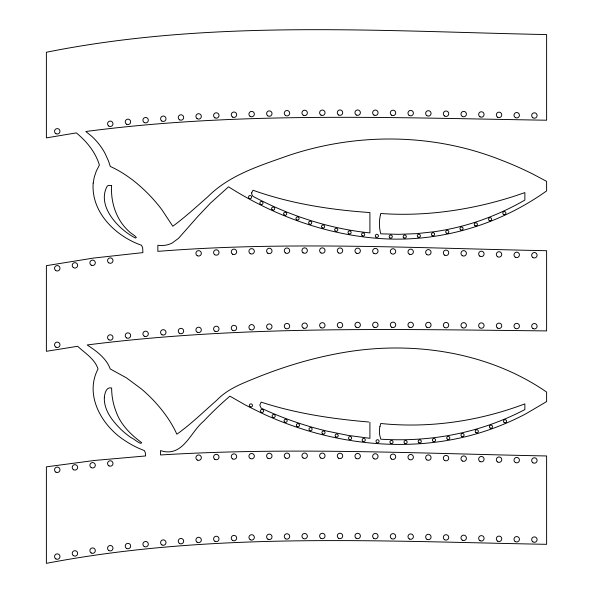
<?xml version="1.0" encoding="UTF-8"?>
<svg xmlns="http://www.w3.org/2000/svg" width="593" height="593" viewBox="0 0 593 593"><rect width="100%" height="100%" fill="white"/><g stroke="black" fill="none" stroke-linecap="round" stroke-linejoin="round"><path stroke-width="0.89" d="M368.631 421.994L368.631 421.994C332.302 418.866 295.892 413.529 261.157 402.121L259.801 405.138L261.157 408.154A341.027 341.027 0 0 0 326.758 431.059L348.061 435.395L369.906 438.316L369.906 422.179M104.324 397.673C103.857 410.349 112.544 421.097 121.083 429.532A84.399 84.399 0 0 0 131.342 437.819C132.528 437.686 141.519 445.714 141.623 442.623C130.749 434.595 120.579 424.625 116.006 411.46A65.015 65.015 0 0 1 111.64 388C106.11 386.503 104.672 393.752 104.324 397.673M111.632 185.461C110.498 202.443 116.406 220.366 129.4 231.752C129.126 232.256 139.236 237.941 135.508 238.052C118.674 229.654 96.281 206.053 107.214 186.143A4.018 4.018 0 0 1 108.63 185.409L111.632 185.461M93.19 183.037C90.892 212.25 115.665 236.318 141.542 245.272L142.654 247.77L142.898 252.618L93.405 258.081L46.387 265.664L46.387 351.301L77.653 346.282C85.007 353.206 94.761 358.839 98.038 368.972C84.058 395.361 102.092 426.137 124.967 440.629A91.322 91.322 0 0 0 144.255 450.524L145.285 452.489L145.619 455.95L94.598 460.45L46.387 466.839L46.387 563.35C211.19 531.795 379.883 541.276 546.613 544.322L546.613 455.965C417.969 453.46 289.162 447.003 160.57 454.972L160.57 450.524A18.909 18.909 0 0 0 164.52 451.629C184.067 454.609 191.035 431.489 203.555 421.304A338.877 338.877 0 0 1 229.899 396.161L245.472 405.056L262.069 413.336A342.243 342.243 0 0 0 316.988 433.335C364.295 446.01 414.633 448.397 462.525 437.441A261.758 261.758 0 0 0 526.021 413.721L546.613 401.594L546.613 392.077C489.507 352.62 415.597 341.042 347.817 351.805C317.685 356.586 288.242 365.125 259.882 376.296C244.62 382.581 228.498 387.985 216.83 400.193C203.688 411.727 191.131 424.01 176.877 434.217C171.488 422.283 163.742 411.542 154.936 401.906A151.63 151.63 0 0 0 141.623 389.134L126.591 377.941L110.276 368.972C106.273 358.179 96.451 351.019 87.164 344.963C239.505 325.587 393.411 329.308 546.613 330.909L546.613 250.706C417.064 248.2 287.264 241.069 157.849 251.365L157.849 245.272L161.919 245.606L166.285 245.079A25.076 25.076 0 0 0 172.118 243.041L178.53 238.342L197.995 216.282L210.611 202.976L228.535 186.817C273.106 215.111 324.082 234.005 376.866 238.304C436.819 243.263 497.757 225.837 546.613 190.902L546.613 181.384L533.27 174.275A347.817 347.817 0 0 0 500.559 159.851C432.912 133.062 356.452 132.513 287.687 155.789C259.541 165.825 229.521 174.987 207.913 196.676C196.416 206.764 185.157 217.179 172.8 226.237L161.696 209.44A164.898 164.898 0 0 0 151.067 196.832C139.414 184.416 125.842 173.534 110.276 166.433L108.497 160.955L104.983 153.261A64.852 64.852 0 0 0 91.752 136.331L85.807 131.513C238.586 111.402 393.011 117.822 546.613 120.216L546.613 34.579C379.891 31.214 211.093 19.221 46.387 52.251L46.387 137.887L76.289 132.884C86.637 141.29 95.495 152.156 99.402 165.069L96.348 170.992L94.294 176.996L93.19 183.037M251.662 192.91L251.981 194.823L253.003 196.357A349.685 349.685 0 0 0 273.047 206.201C303.69 220.033 336.424 229.469 369.906 232.923L369.906 212.561C330.264 209.811 290.526 203.673 253.003 190.234L251.662 192.91M379.95 426.441L379.757 427.427A22.905 22.905 0 0 0 379.757 435.269L380.78 439.191C411.068 441.081 441.696 438.39 471.042 430.555A261.669 261.669 0 0 0 524.864 409.57L524.864 403.877A336.172 336.172 0 0 1 491.612 414.492C455.58 423.936 417.872 427.301 380.78 423.498L379.95 426.441M380.461 214.77L380.18 216.037A38.612 38.612 0 0 0 380.172 231.285L380.78 233.82L398.481 234.346L416.368 233.664L434.387 231.715A248.852 248.852 0 0 0 479.722 220.729C495.377 215.296 510.491 208.343 524.864 200.086L524.864 192.606L516.918 195.327A387.192 387.192 0 0 1 483.258 204.793C449.753 212.561 415.13 215.963 380.78 213.502L380.461 214.77M504.154 422.512A1.564 1.564 0 0 0 506.63 421.408A1.564 1.564 0 0 0 504.435 419.822A1.564 1.564 0 0 0 504.154 422.512M490.181 428.072A1.564 1.564 0 0 0 492.524 426.715A1.564 1.564 0 0 0 490.181 425.366A1.564 1.564 0 0 0 490.181 428.072M475.994 432.653A1.564 1.564 0 0 0 478.336 431.304A1.564 1.564 0 0 0 475.994 429.947A1.564 1.564 0 0 0 475.994 432.653M461.747 436.381A1.564 1.564 0 0 0 464.089 435.032A1.564 1.564 0 0 0 461.747 433.676A1.564 1.564 0 0 0 461.747 436.381M447.344 439.205A1.564 1.564 0 0 0 449.813 438.101A1.564 1.564 0 0 0 447.619 436.515A1.564 1.564 0 0 0 447.344 439.205M433.209 441.414A1.564 1.564 0 0 0 435.558 440.058A1.564 1.564 0 0 0 433.209 438.701A1.564 1.564 0 0 0 433.209 441.414M418.977 442.778A1.564 1.564 0 0 0 421.319 441.422A1.564 1.564 0 0 0 418.977 440.073A1.564 1.564 0 0 0 418.977 442.778M404.804 443.423A1.564 1.564 0 0 0 407.154 442.067A1.564 1.564 0 0 0 404.804 440.71A1.564 1.564 0 0 0 404.804 443.423M390.594 443.29A1.564 1.564 0 0 0 393.063 442.178A1.564 1.564 0 0 0 390.869 440.592A1.564 1.564 0 0 0 390.594 443.29M376.637 442.548A1.564 1.564 0 0 0 379.105 441.444A1.564 1.564 0 0 0 376.911 439.858A1.564 1.564 0 0 0 376.637 442.548M362.953 441.348A1.564 1.564 0 0 0 365.303 439.991A1.564 1.564 0 0 0 362.953 438.635A1.564 1.564 0 0 0 362.953 441.348M349.321 439.428A1.564 1.564 0 0 0 351.664 438.079A1.564 1.564 0 0 0 349.321 436.722A1.564 1.564 0 0 0 349.321 439.428M335.897 436.959A1.564 1.564 0 0 0 338.24 435.603A1.564 1.564 0 0 0 335.897 434.254A1.564 1.564 0 0 0 335.897 436.959M322.703 433.965A1.564 1.564 0 0 0 325.046 432.608A1.564 1.564 0 0 0 322.703 431.252A1.564 1.564 0 0 0 322.703 433.965M309.642 430.385A1.564 1.564 0 0 0 312.111 429.28A1.564 1.564 0 0 0 309.917 427.694A1.564 1.564 0 0 0 309.642 430.385M297.145 426.53A1.564 1.564 0 0 0 299.487 425.174A1.564 1.564 0 0 0 297.145 423.825A1.564 1.564 0 0 0 297.145 426.53M284.833 422.157A1.564 1.564 0 0 0 287.175 420.808A1.564 1.564 0 0 0 284.833 419.451A1.564 1.564 0 0 0 284.833 422.157M272.736 417.309A1.564 1.564 0 0 0 275.204 416.204A1.564 1.564 0 0 0 273.01 414.618A1.564 1.564 0 0 0 272.736 417.309M261.283 412.276A1.564 1.564 0 0 0 263.633 410.927A1.564 1.564 0 0 0 261.283 409.57A1.564 1.564 0 0 0 261.283 412.276M250.113 406.798A1.564 1.564 0 0 0 252.462 405.442A1.564 1.564 0 0 0 250.113 404.092A1.564 1.564 0 0 0 250.113 406.798M503.561 214.473A1.564 1.564 0 0 0 505.911 213.117A1.564 1.564 0 0 0 503.561 211.768A1.564 1.564 0 0 0 503.561 214.473M489.329 220.596A1.564 1.564 0 0 0 491.671 219.24A1.564 1.564 0 0 0 489.329 217.883A1.564 1.564 0 0 0 489.329 220.596M475.052 225.725A1.564 1.564 0 0 0 477.402 224.376A1.564 1.564 0 0 0 475.052 223.02A1.564 1.564 0 0 0 475.052 225.725M460.768 229.921A1.564 1.564 0 0 0 463.111 228.564A1.564 1.564 0 0 0 460.768 227.208A1.564 1.564 0 0 0 460.768 229.921M446.492 233.197A1.564 1.564 0 0 0 448.842 231.841A1.564 1.564 0 0 0 446.492 230.492A1.564 1.564 0 0 0 446.492 233.197M432.119 235.517A1.564 1.564 0 0 0 434.587 234.405A1.564 1.564 0 0 0 432.393 232.819A1.564 1.564 0 0 0 432.119 235.517M418.072 237.17A1.564 1.564 0 0 0 420.415 235.821A1.564 1.564 0 0 0 418.072 234.465A1.564 1.564 0 0 0 418.072 237.17M403.966 237.949A1.564 1.564 0 0 0 406.309 236.592A1.564 1.564 0 0 0 403.966 235.236A1.564 1.564 0 0 0 403.966 237.949M389.831 237.867A1.564 1.564 0 0 0 392.299 236.763A1.564 1.564 0 0 0 390.105 235.176A1.564 1.564 0 0 0 389.831 237.867M376.088 237.215A1.564 1.564 0 0 0 378.43 235.858A1.564 1.564 0 0 0 376.088 234.502A1.564 1.564 0 0 0 376.088 237.215M362.227 235.762A1.564 1.564 0 0 0 364.695 234.65A1.564 1.564 0 0 0 362.501 233.064A1.564 1.564 0 0 0 362.227 235.762M348.803 233.798A1.564 1.564 0 0 0 351.152 232.441A1.564 1.564 0 0 0 348.803 231.092A1.564 1.564 0 0 0 348.803 233.798M335.445 231.137A1.564 1.564 0 0 0 337.788 229.78A1.564 1.564 0 0 0 335.445 228.431A1.564 1.564 0 0 0 335.445 231.137M322.303 227.897A1.564 1.564 0 0 0 324.645 226.548A1.564 1.564 0 0 0 322.303 225.192A1.564 1.564 0 0 0 322.303 227.897M309.398 224.124A1.564 1.564 0 0 0 311.74 222.775A1.564 1.564 0 0 0 309.398 221.419A1.564 1.564 0 0 0 309.398 224.124M296.759 219.847A1.564 1.564 0 0 0 299.102 218.498A1.564 1.564 0 0 0 296.759 217.142A1.564 1.564 0 0 0 296.759 219.847M284.269 215.022A1.564 1.564 0 0 0 286.745 213.917A1.564 1.564 0 0 0 284.551 212.331A1.564 1.564 0 0 0 284.269 215.022M272.365 209.944A1.564 1.564 0 0 0 274.707 208.595A1.564 1.564 0 0 0 272.365 207.239A1.564 1.564 0 0 0 272.365 209.944M260.52 204.303A1.564 1.564 0 0 0 262.995 203.199A1.564 1.564 0 0 0 260.794 201.613A1.564 1.564 0 0 0 260.52 204.303M249.305 198.447A1.564 1.564 0 0 0 251.647 197.098A1.564 1.564 0 0 0 249.305 195.742A1.564 1.564 0 0 0 249.305 198.447M532.788 541.802A2.72 2.72 0 0 0 537.088 539.882A2.72 2.72 0 0 0 533.27 537.117A2.72 2.72 0 0 0 532.788 541.802M515.117 541.461A2.72 2.72 0 0 0 519.416 539.541A2.72 2.72 0 0 0 515.599 536.776A2.72 2.72 0 0 0 515.117 541.461M497.675 541.164A2.72 2.72 0 0 0 501.76 538.815A2.72 2.72 0 0 0 497.675 536.457A2.72 2.72 0 0 0 497.675 541.164M480.004 540.683A2.72 2.72 0 0 0 484.088 538.333A2.72 2.72 0 0 0 480.004 535.976A2.72 2.72 0 0 0 480.004 540.683M462.332 540.201A2.72 2.72 0 0 0 466.417 537.851A2.72 2.72 0 0 0 462.332 535.494A2.72 2.72 0 0 0 462.332 540.201M444.668 539.749A2.72 2.72 0 0 0 448.745 537.391A2.72 2.72 0 0 0 444.668 535.042A2.72 2.72 0 0 0 444.668 539.749M426.997 539.333A2.72 2.72 0 0 0 431.074 536.984A2.72 2.72 0 0 0 426.997 534.627A2.72 2.72 0 0 0 426.997 539.333M409.326 538.978A2.72 2.72 0 0 0 413.403 536.621A2.72 2.72 0 0 0 409.326 534.271A2.72 2.72 0 0 0 409.326 538.978M391.654 538.689A2.72 2.72 0 0 0 395.731 536.331A2.72 2.72 0 0 0 391.654 533.974A2.72 2.72 0 0 0 391.654 538.689M373.746 538.318A2.72 2.72 0 0 0 378.045 536.391A2.72 2.72 0 0 0 374.227 533.633A2.72 2.72 0 0 0 373.746 538.318M356.074 538.185A2.72 2.72 0 0 0 360.374 536.257A2.72 2.72 0 0 0 356.556 533.5A2.72 2.72 0 0 0 356.074 538.185M338.64 538.296A2.72 2.72 0 0 0 342.717 535.939A2.72 2.72 0 0 0 338.64 533.589A2.72 2.72 0 0 0 338.64 538.296M320.969 538.355A2.72 2.72 0 0 0 325.046 535.998A2.72 2.72 0 0 0 320.969 533.641A2.72 2.72 0 0 0 320.969 538.355M303.297 538.518A2.72 2.72 0 0 0 307.374 536.168A2.72 2.72 0 0 0 303.297 533.811A2.72 2.72 0 0 0 303.297 538.518M285.626 538.8A2.72 2.72 0 0 0 289.703 536.45A2.72 2.72 0 0 0 285.626 534.093A2.72 2.72 0 0 0 285.626 538.8M267.954 539.215A2.72 2.72 0 0 0 272.031 536.858A2.72 2.72 0 0 0 267.954 534.501A2.72 2.72 0 0 0 267.954 539.215M250.283 539.756A2.72 2.72 0 0 0 254.36 537.399A2.72 2.72 0 0 0 250.283 535.049A2.72 2.72 0 0 0 250.283 539.756M232.382 540.297A2.72 2.72 0 0 0 236.674 538.37A2.72 2.72 0 0 0 232.856 535.612A2.72 2.72 0 0 0 232.382 540.297M214.94 541.29A2.72 2.72 0 0 0 219.017 538.941A2.72 2.72 0 0 0 214.94 536.583A2.72 2.72 0 0 0 214.94 541.29M197.039 542.158A2.72 2.72 0 0 0 201.331 540.238A2.72 2.72 0 0 0 197.521 537.473A2.72 2.72 0 0 0 197.039 542.158M179.368 543.366A2.72 2.72 0 0 0 183.667 541.439A2.72 2.72 0 0 0 179.849 538.681A2.72 2.72 0 0 0 179.368 543.366M161.926 544.923A2.72 2.72 0 0 0 166.003 542.565A2.72 2.72 0 0 0 161.926 540.216A2.72 2.72 0 0 0 161.926 544.923M144.255 546.546A2.72 2.72 0 0 0 148.339 544.196A2.72 2.72 0 0 0 144.255 541.839A2.72 2.72 0 0 0 144.255 546.546M126.583 548.421A2.72 2.72 0 0 0 130.668 546.064A2.72 2.72 0 0 0 126.583 543.707A2.72 2.72 0 0 0 126.583 548.421M108.682 550.408A2.72 2.72 0 0 0 112.981 548.481A2.72 2.72 0 0 0 109.164 545.723A2.72 2.72 0 0 0 108.682 550.408M91.24 552.995A2.72 2.72 0 0 0 95.325 550.638A2.72 2.72 0 0 0 91.24 548.288A2.72 2.72 0 0 0 91.24 552.995M73.339 555.619A2.72 2.72 0 0 0 77.639 553.692A2.72 2.72 0 0 0 73.821 550.934A2.72 2.72 0 0 0 73.339 555.619M55.905 558.925A2.72 2.72 0 0 0 59.982 556.575A2.72 2.72 0 0 0 55.905 554.218A2.72 2.72 0 0 0 55.905 558.925M532.788 462.696A2.72 2.72 0 0 0 537.088 460.768A2.72 2.72 0 0 0 533.27 458.011A2.72 2.72 0 0 0 532.788 462.696M515.347 462.496A2.72 2.72 0 0 0 519.431 460.138A2.72 2.72 0 0 0 515.347 457.789A2.72 2.72 0 0 0 515.347 462.496M497.445 461.88A2.72 2.72 0 0 0 501.745 459.953A2.72 2.72 0 0 0 497.927 457.196A2.72 2.72 0 0 0 497.445 461.88M480.004 461.517A2.72 2.72 0 0 0 484.088 459.16A2.72 2.72 0 0 0 480.004 456.803A2.72 2.72 0 0 0 480.004 461.517M462.332 460.991A2.72 2.72 0 0 0 466.417 458.634A2.72 2.72 0 0 0 462.332 456.276A2.72 2.72 0 0 0 462.332 460.991M444.668 460.472A2.72 2.72 0 0 0 448.745 458.115A2.72 2.72 0 0 0 444.668 455.758A2.72 2.72 0 0 0 444.668 460.472M426.76 459.827A2.72 2.72 0 0 0 431.059 457.9A2.72 2.72 0 0 0 427.242 455.142A2.72 2.72 0 0 0 426.76 459.827M409.326 459.523A2.72 2.72 0 0 0 413.403 457.173A2.72 2.72 0 0 0 409.326 454.816A2.72 2.72 0 0 0 409.326 459.523M391.417 458.967A2.72 2.72 0 0 0 395.716 457.04A2.72 2.72 0 0 0 391.899 454.282A2.72 2.72 0 0 0 391.417 458.967M373.983 458.774A2.72 2.72 0 0 0 378.06 456.417A2.72 2.72 0 0 0 373.983 454.06A2.72 2.72 0 0 0 373.983 458.774M356.074 458.337A2.72 2.72 0 0 0 360.374 456.41A2.72 2.72 0 0 0 356.556 453.652A2.72 2.72 0 0 0 356.074 458.337M338.403 458.122A2.72 2.72 0 0 0 342.702 456.195A2.72 2.72 0 0 0 338.885 453.437A2.72 2.72 0 0 0 338.403 458.122M320.731 457.989A2.72 2.72 0 0 0 325.031 456.061A2.72 2.72 0 0 0 321.213 453.304A2.72 2.72 0 0 0 320.731 457.989M303.06 457.937A2.72 2.72 0 0 0 307.359 456.01A2.72 2.72 0 0 0 303.542 453.252A2.72 2.72 0 0 0 303.06 457.937M285.389 457.981A2.72 2.72 0 0 0 289.688 456.054A2.72 2.72 0 0 0 285.87 453.297A2.72 2.72 0 0 0 285.389 457.981M267.954 458.278A2.72 2.72 0 0 0 272.031 455.921A2.72 2.72 0 0 0 267.954 453.563A2.72 2.72 0 0 0 267.954 458.278M250.283 458.53A2.72 2.72 0 0 0 254.36 456.173A2.72 2.72 0 0 0 250.283 453.823A2.72 2.72 0 0 0 250.283 458.53M232.612 458.9A2.72 2.72 0 0 0 236.689 456.543A2.72 2.72 0 0 0 232.612 454.194A2.72 2.72 0 0 0 232.612 458.9M214.71 459.249A2.72 2.72 0 0 0 219.002 457.322A2.72 2.72 0 0 0 215.192 454.564A2.72 2.72 0 0 0 214.71 459.249M197.269 460.042A2.72 2.72 0 0 0 201.346 457.685A2.72 2.72 0 0 0 197.269 455.328A2.72 2.72 0 0 0 197.269 460.042M108.912 465.831A2.72 2.72 0 0 0 112.996 463.474A2.72 2.72 0 0 0 108.912 461.117A2.72 2.72 0 0 0 108.912 465.831M91.24 467.64A2.72 2.72 0 0 0 95.325 465.29A2.72 2.72 0 0 0 91.24 462.933A2.72 2.72 0 0 0 91.24 467.64M73.569 469.738A2.72 2.72 0 0 0 77.653 467.38A2.72 2.72 0 0 0 73.569 465.023A2.72 2.72 0 0 0 73.569 469.738M55.905 472.147A2.72 2.72 0 0 0 59.982 469.797A2.72 2.72 0 0 0 55.905 467.44A2.72 2.72 0 0 0 55.905 472.147M533.018 328.589A2.72 2.72 0 0 0 537.102 326.232A2.72 2.72 0 0 0 533.018 323.874A2.72 2.72 0 0 0 533.018 328.589M515.347 328.396A2.72 2.72 0 0 0 519.431 326.039A2.72 2.72 0 0 0 515.347 323.689A2.72 2.72 0 0 0 515.347 328.396M497.445 328.011A2.72 2.72 0 0 0 501.745 326.083A2.72 2.72 0 0 0 497.927 323.326A2.72 2.72 0 0 0 497.445 328.011M479.774 327.766A2.72 2.72 0 0 0 484.073 325.839A2.72 2.72 0 0 0 480.256 323.081A2.72 2.72 0 0 0 479.774 327.766M462.332 327.692A2.72 2.72 0 0 0 466.417 325.335A2.72 2.72 0 0 0 462.332 322.985A2.72 2.72 0 0 0 462.332 327.692M444.668 327.499A2.72 2.72 0 0 0 448.745 325.142A2.72 2.72 0 0 0 444.668 322.792A2.72 2.72 0 0 0 444.668 327.499M426.76 327.195A2.72 2.72 0 0 0 431.059 325.268A2.72 2.72 0 0 0 427.242 322.51A2.72 2.72 0 0 0 426.76 327.195M409.088 327.099A2.72 2.72 0 0 0 413.388 325.172A2.72 2.72 0 0 0 409.57 322.414A2.72 2.72 0 0 0 409.088 327.099M391.654 327.203A2.72 2.72 0 0 0 395.731 324.845A2.72 2.72 0 0 0 391.654 322.496A2.72 2.72 0 0 0 391.654 327.203M373.983 327.225A2.72 2.72 0 0 0 378.06 324.868A2.72 2.72 0 0 0 373.983 322.51A2.72 2.72 0 0 0 373.983 327.225M356.074 327.158A2.72 2.72 0 0 0 360.374 325.231A2.72 2.72 0 0 0 356.556 322.473A2.72 2.72 0 0 0 356.074 327.158M338.403 327.321A2.72 2.72 0 0 0 342.702 325.394A2.72 2.72 0 0 0 338.885 322.636A2.72 2.72 0 0 0 338.403 327.321M320.969 327.714A2.72 2.72 0 0 0 325.046 325.364A2.72 2.72 0 0 0 320.969 323.007A2.72 2.72 0 0 0 320.969 327.714M303.297 328.048A2.72 2.72 0 0 0 307.374 325.69A2.72 2.72 0 0 0 303.297 323.341A2.72 2.72 0 0 0 303.297 328.048M285.626 328.47A2.72 2.72 0 0 0 289.703 326.12A2.72 2.72 0 0 0 285.626 323.763A2.72 2.72 0 0 0 285.626 328.47M267.717 328.841A2.72 2.72 0 0 0 272.017 326.921A2.72 2.72 0 0 0 268.199 324.156A2.72 2.72 0 0 0 267.717 328.841M250.046 329.478A2.72 2.72 0 0 0 254.345 327.551A2.72 2.72 0 0 0 250.528 324.794A2.72 2.72 0 0 0 250.046 329.478M232.612 330.375A2.72 2.72 0 0 0 236.689 328.018A2.72 2.72 0 0 0 232.612 325.668A2.72 2.72 0 0 0 232.612 330.375M214.94 331.25A2.72 2.72 0 0 0 219.017 328.893A2.72 2.72 0 0 0 214.94 326.535A2.72 2.72 0 0 0 214.94 331.25M197.269 332.258A2.72 2.72 0 0 0 201.346 329.901A2.72 2.72 0 0 0 197.269 327.544A2.72 2.72 0 0 0 197.269 332.258M179.368 333.259A2.72 2.72 0 0 0 183.667 331.339A2.72 2.72 0 0 0 179.849 328.574A2.72 2.72 0 0 0 179.368 333.259M161.926 334.734A2.72 2.72 0 0 0 166.003 332.376A2.72 2.72 0 0 0 161.926 330.019A2.72 2.72 0 0 0 161.926 334.734M144.255 336.224A2.72 2.72 0 0 0 148.339 333.874A2.72 2.72 0 0 0 144.255 331.517A2.72 2.72 0 0 0 144.255 336.224M126.583 337.914A2.72 2.72 0 0 0 130.668 335.564A2.72 2.72 0 0 0 126.583 333.207A2.72 2.72 0 0 0 126.583 337.914M108.912 339.826A2.72 2.72 0 0 0 112.996 337.469A2.72 2.72 0 0 0 108.912 335.119A2.72 2.72 0 0 0 108.912 339.826M55.905 347.157A2.72 2.72 0 0 0 59.982 344.807A2.72 2.72 0 0 0 55.905 342.45A2.72 2.72 0 0 0 55.905 347.157M532.788 257.444A2.72 2.72 0 0 0 537.088 255.516A2.72 2.72 0 0 0 533.27 252.759A2.72 2.72 0 0 0 532.788 257.444M515.347 257.243A2.72 2.72 0 0 0 519.431 254.894A2.72 2.72 0 0 0 515.347 252.536A2.72 2.72 0 0 0 515.347 257.243M497.675 256.776A2.72 2.72 0 0 0 501.76 254.419A2.72 2.72 0 0 0 497.675 252.062A2.72 2.72 0 0 0 497.675 256.776M479.774 256.094A2.72 2.72 0 0 0 484.073 254.167A2.72 2.72 0 0 0 480.256 251.41A2.72 2.72 0 0 0 479.774 256.094M462.332 255.694A2.72 2.72 0 0 0 466.417 253.344A2.72 2.72 0 0 0 462.332 250.987A2.72 2.72 0 0 0 462.332 255.694M444.668 255.16A2.72 2.72 0 0 0 448.745 252.803A2.72 2.72 0 0 0 444.668 250.454A2.72 2.72 0 0 0 444.668 255.16M426.76 254.501A2.72 2.72 0 0 0 431.059 252.581A2.72 2.72 0 0 0 427.242 249.816A2.72 2.72 0 0 0 426.76 254.501M409.326 254.189A2.72 2.72 0 0 0 413.403 251.84A2.72 2.72 0 0 0 409.326 249.483A2.72 2.72 0 0 0 409.326 254.189M391.417 253.634A2.72 2.72 0 0 0 395.716 251.706A2.72 2.72 0 0 0 391.899 248.949A2.72 2.72 0 0 0 391.417 253.634M373.983 253.448A2.72 2.72 0 0 0 378.06 251.091A2.72 2.72 0 0 0 373.983 248.734A2.72 2.72 0 0 0 373.983 253.448M356.311 253.181A2.72 2.72 0 0 0 360.388 250.824A2.72 2.72 0 0 0 356.311 248.474A2.72 2.72 0 0 0 356.311 253.181M338.403 252.848A2.72 2.72 0 0 0 342.702 250.921A2.72 2.72 0 0 0 338.885 248.163A2.72 2.72 0 0 0 338.403 252.848M320.969 252.914A2.72 2.72 0 0 0 325.046 250.557A2.72 2.72 0 0 0 320.969 248.2A2.72 2.72 0 0 0 320.969 252.914M303.06 252.774A2.72 2.72 0 0 0 307.359 250.854A2.72 2.72 0 0 0 303.542 248.089A2.72 2.72 0 0 0 303.06 252.774M285.389 252.9A2.72 2.72 0 0 0 289.688 250.98A2.72 2.72 0 0 0 285.87 248.215A2.72 2.72 0 0 0 285.389 252.9M267.717 253.152A2.72 2.72 0 0 0 272.017 251.224A2.72 2.72 0 0 0 268.199 248.467A2.72 2.72 0 0 0 267.717 253.152M250.283 253.678A2.72 2.72 0 0 0 254.36 251.321A2.72 2.72 0 0 0 250.283 248.964A2.72 2.72 0 0 0 250.283 253.678M232.612 254.189A2.72 2.72 0 0 0 236.689 251.84A2.72 2.72 0 0 0 232.612 249.483A2.72 2.72 0 0 0 232.612 254.189M214.71 254.708A2.72 2.72 0 0 0 219.002 252.788A2.72 2.72 0 0 0 215.192 250.024A2.72 2.72 0 0 0 214.71 254.708M197.269 255.702A2.72 2.72 0 0 0 201.346 253.344A2.72 2.72 0 0 0 197.269 250.987A2.72 2.72 0 0 0 197.269 255.702M108.682 262.795A2.72 2.72 0 0 0 112.981 260.868A2.72 2.72 0 0 0 109.164 258.111A2.72 2.72 0 0 0 108.682 262.795M91.24 265.167A2.72 2.72 0 0 0 95.325 262.81A2.72 2.72 0 0 0 91.24 260.46A2.72 2.72 0 0 0 91.24 265.167M73.339 267.562A2.72 2.72 0 0 0 77.639 265.642A2.72 2.72 0 0 0 73.821 262.877A2.72 2.72 0 0 0 73.339 267.562M55.668 270.482A2.72 2.72 0 0 0 59.967 268.555A2.72 2.72 0 0 0 56.15 265.797A2.72 2.72 0 0 0 55.668 270.482M532.788 117.718A2.72 2.72 0 0 0 537.088 115.791A2.72 2.72 0 0 0 533.27 113.033A2.72 2.72 0 0 0 532.788 117.718M515.347 117.584A2.72 2.72 0 0 0 519.431 115.235A2.72 2.72 0 0 0 515.347 112.878A2.72 2.72 0 0 0 515.347 117.584M497.675 117.221A2.72 2.72 0 0 0 501.76 114.864A2.72 2.72 0 0 0 497.675 112.514A2.72 2.72 0 0 0 497.675 117.221M480.004 116.828A2.72 2.72 0 0 0 484.088 114.471A2.72 2.72 0 0 0 480.004 112.121A2.72 2.72 0 0 0 480.004 116.828M462.332 116.443A2.72 2.72 0 0 0 466.417 114.086A2.72 2.72 0 0 0 462.332 111.729A2.72 2.72 0 0 0 462.332 116.443M444.431 115.924A2.72 2.72 0 0 0 448.731 114.004A2.72 2.72 0 0 0 444.913 111.239A2.72 2.72 0 0 0 444.431 115.924M426.76 115.598A2.72 2.72 0 0 0 431.059 113.678A2.72 2.72 0 0 0 427.242 110.913A2.72 2.72 0 0 0 426.76 115.598M409.088 115.324A2.72 2.72 0 0 0 413.388 113.396A2.72 2.72 0 0 0 409.57 110.639A2.72 2.72 0 0 0 409.088 115.324M391.417 115.101A2.72 2.72 0 0 0 395.716 113.181A2.72 2.72 0 0 0 391.899 110.417A2.72 2.72 0 0 0 391.417 115.101M373.983 115.101A2.72 2.72 0 0 0 378.06 112.744A2.72 2.72 0 0 0 373.983 110.394A2.72 2.72 0 0 0 373.983 115.101M356.311 115.02A2.72 2.72 0 0 0 360.388 112.663A2.72 2.72 0 0 0 356.311 110.305A2.72 2.72 0 0 0 356.311 115.02M338.64 115.012A2.72 2.72 0 0 0 342.717 112.663A2.72 2.72 0 0 0 338.64 110.305A2.72 2.72 0 0 0 338.64 115.012M320.969 115.101A2.72 2.72 0 0 0 325.046 112.744A2.72 2.72 0 0 0 320.969 110.387A2.72 2.72 0 0 0 320.969 115.101M303.297 115.272A2.72 2.72 0 0 0 307.374 112.922A2.72 2.72 0 0 0 303.297 110.565A2.72 2.72 0 0 0 303.297 115.272M285.626 115.553A2.72 2.72 0 0 0 289.703 113.196A2.72 2.72 0 0 0 285.626 110.847A2.72 2.72 0 0 0 285.626 115.553M267.717 115.791A2.72 2.72 0 0 0 272.017 113.863A2.72 2.72 0 0 0 268.199 111.106A2.72 2.72 0 0 0 267.717 115.791M250.046 116.295A2.72 2.72 0 0 0 254.345 114.367A2.72 2.72 0 0 0 250.528 111.61A2.72 2.72 0 0 0 250.046 116.295M232.612 117.073A2.72 2.72 0 0 0 236.689 114.716A2.72 2.72 0 0 0 232.612 112.366A2.72 2.72 0 0 0 232.612 117.073M214.94 117.844A2.72 2.72 0 0 0 219.017 115.487A2.72 2.72 0 0 0 214.94 113.13A2.72 2.72 0 0 0 214.94 117.844M197.039 118.607A2.72 2.72 0 0 0 201.331 116.68A2.72 2.72 0 0 0 197.521 113.923A2.72 2.72 0 0 0 197.039 118.607M179.597 119.838A2.72 2.72 0 0 0 183.674 117.488A2.72 2.72 0 0 0 179.597 115.131A2.72 2.72 0 0 0 179.597 119.838M161.696 120.95A2.72 2.72 0 0 0 165.996 119.023A2.72 2.72 0 0 0 162.178 116.265A2.72 2.72 0 0 0 161.696 120.95M144.255 122.558A2.72 2.72 0 0 0 148.339 120.201A2.72 2.72 0 0 0 144.255 117.844A2.72 2.72 0 0 0 144.255 122.558M126.583 124.226A2.72 2.72 0 0 0 130.668 121.876A2.72 2.72 0 0 0 126.583 119.519A2.72 2.72 0 0 0 126.583 124.226M108.682 125.99A2.72 2.72 0 0 0 112.981 124.063A2.72 2.72 0 0 0 109.164 121.306A2.72 2.72 0 0 0 108.682 125.99M55.905 133.67A2.72 2.72 0 0 0 59.982 131.312A2.72 2.72 0 0 0 55.905 128.955A2.72 2.72 0 0 0 55.905 133.67"/></g></svg>
